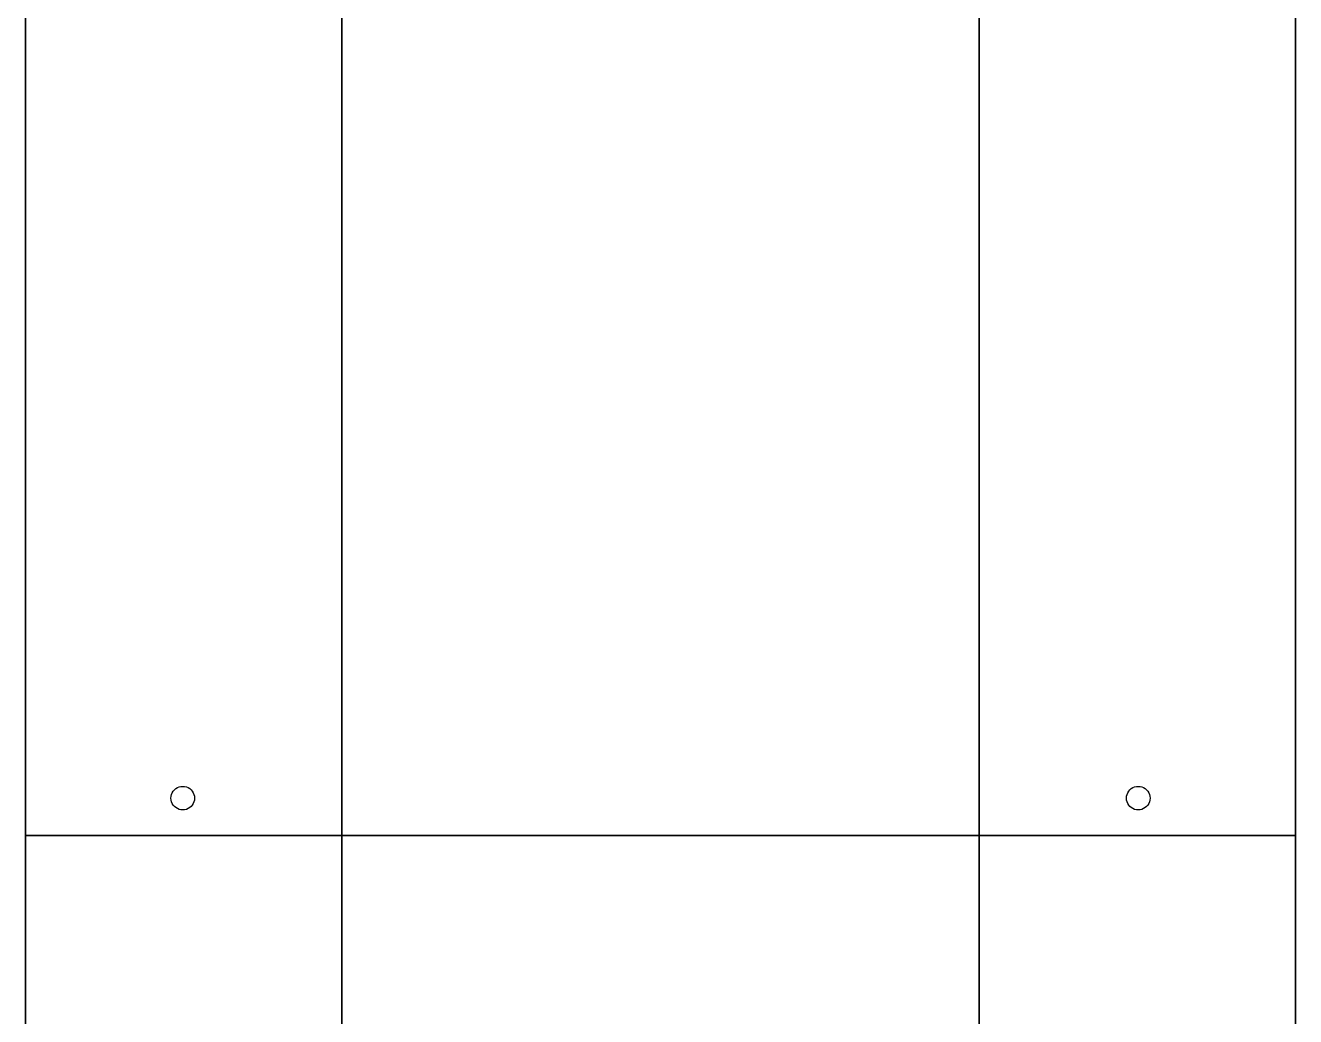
# Model space of a CAD drawing. Header units: metres. Extents: x 0 to 978, y 848 to 2000.
# Drawn here: x 0 to 288, y 1424 to 1648.6 of the extents above; entities that cross this region are included whole.
import ezdxf

# ---------------------------------------------------------------- set-up
doc = ezdxf.new("R2010")
doc.units = ezdxf.units.M

msp = doc.modelspace()

# ---------------------------------------------------------------- linework, layer by layer
for p, q in [((0, 2000), (0, 1465.04)), ((0, 1465.04), (0, 2000)), ((0, 2000), (0, 1465.04)), ((0, 1465.04), (0, 2000)), ((0, 1465.04), (0, 2000)), ((0, 1465.04), (0, 2000)), ((0, 2000), (0, 1465.04)), ((0, 1465.04), (0, 2000)), ((0, 2000), (0, 1465.04)), ((0, 1465.04), (0, 2000)), ((0, 1465.04), (0, 2000)), ((0, 1465.04), (0, 2000)), ((0, 2000), (0, 848)), ((0, 848), (0, 2000)), ((0, 2000), (0, 848)), ((0, 848), (0, 2000)), ((71.75, 2000), (71.75, 848)), ((71.75, 848), (71.75, 2000)), ((71.75, 2000), (71.75, 848)), ((71.75, 2000), (71.75, 848)), ((71.75, 848), (71.75, 2000)), ((71.75, 2000), (71.75, 848)), ((71.75, 848), (71.75, 2000)), ((71.75, 848), (71.75, 2000)), ((216.25, 848), (216.25, 2000)), ((216.25, 2000), (216.25, 848)), ((216.25, 848), (216.25, 2000)), ((216.25, 848), (216.25, 2000)), ((216.25, 2000), (216.25, 848)), ((216.25, 848), (216.25, 2000)), ((216.25, 2000), (216.25, 848)), ((216.25, 2000), (216.25, 848)), ((288, 1465.04), (288, 2000)), ((288, 1465.04), (288, 2000)), ((288, 2000), (288, 1465.04)), ((288, 2000), (288, 1465.04)), ((288, 2000), (288, 1465.04)), ((288, 2000), (288, 1465.04)), ((288, 1465.04), (288, 2000)), ((288, 1465.04), (288, 2000)), ((288, 2000), (288, 1465.04)), ((288, 2000), (288, 1465.04)), ((288, 2000), (288, 1465.04)), ((288, 2000), (288, 1465.04)), ((288, 848), (288, 2000)), ((288, 2000), (288, 848)), ((288, 848), (288, 2000)), ((288, 2000), (288, 848)), ((0, 1465.04), (288, 1465.04)), ((0, 1465.04), (0, 1465.04)), ((0, 1465.04), (288, 1465.04)), ((288, 1465.04), (0, 1465.04)), ((0, 1465.04), (0, 1465.04)), ((288, 1465.04), (0, 1465.04)), ((288, 1465.04), (0, 1465.04)), ((288, 1465.04), (0, 1465.04)), ((0, 1465.04), (288, 1465.04)), ((0, 1465.04), (0, 1465.04)), ((0, 1465.04), (288, 1465.04)), ((288, 1465.04), (0, 1465.04)), ((0, 1465.04), (0, 1465.04)), ((288, 1465.04), (0, 1465.04)), ((288, 1465.04), (0, 1465.04)), ((288, 1465.04), (0, 1465.04)), ((288, 1465.04), (288, 1465.04)), ((288, 1465.04), (288, 1465.04)), ((288, 1465.04), (288, 1465.04)), ((288, 1465.04), (288, 1465.04))]:
    msp.add_line(p, q)
for points in [[(33, 1473.51), (33.04, 1473.94), (33.14, 1474.36), (33.3, 1474.74), (33.52, 1475.09), (33.78, 1475.4), (34.1, 1475.67), (34.45, 1475.89), (34.83, 1476.05), (35.24, 1476.15), (35.68, 1476.18)], [(35.68, 1476.18), (36.11, 1476.15), (36.52, 1476.05), (36.91, 1475.89), (37.26, 1475.67), (37.57, 1475.4), (37.84, 1475.09), (38.05, 1474.74), (38.22, 1474.36), (38.32, 1473.94), (38.35, 1473.51)], [(249.65, 1473.51), (249.68, 1473.94), (249.78, 1474.36), (249.95, 1474.74), (250.16, 1475.09), (250.43, 1475.4), (250.74, 1475.67), (251.09, 1475.89), (251.48, 1476.05), (251.89, 1476.15), (252.32, 1476.18)], [(252.32, 1476.18), (252.76, 1476.15), (253.17, 1476.05), (253.55, 1475.89), (253.9, 1475.67), (254.22, 1475.4), (254.48, 1475.09), (254.7, 1474.74), (254.86, 1474.36), (254.96, 1473.94), (255, 1473.51)], [(35.68, 1470.84), (35.24, 1470.87), (34.83, 1470.97), (34.45, 1471.13), (34.1, 1471.35), (33.78, 1471.62), (33.52, 1471.93), (33.3, 1472.28), (33.14, 1472.66), (33.04, 1473.08), (33, 1473.51)], [(38.35, 1473.51), (38.32, 1473.08), (38.22, 1472.66), (38.05, 1472.28), (37.84, 1471.93), (37.57, 1471.62), (37.26, 1471.35), (36.91, 1471.13), (36.52, 1470.97), (36.11, 1470.87), (35.68, 1470.84)], [(252.32, 1470.84), (251.89, 1470.87), (251.48, 1470.97), (251.09, 1471.13), (250.74, 1471.35), (250.43, 1471.62), (250.16, 1471.93), (249.95, 1472.28), (249.78, 1472.66), (249.68, 1473.08), (249.65, 1473.51)], [(255, 1473.51), (254.96, 1473.08), (254.86, 1472.66), (254.7, 1472.28), (254.48, 1471.93), (254.22, 1471.62), (253.9, 1471.35), (253.55, 1471.13), (253.17, 1470.97), (252.76, 1470.87), (252.32, 1470.84)]]:
    msp.add_lwpolyline(points)

doc.saveas('drawing.dxf')
